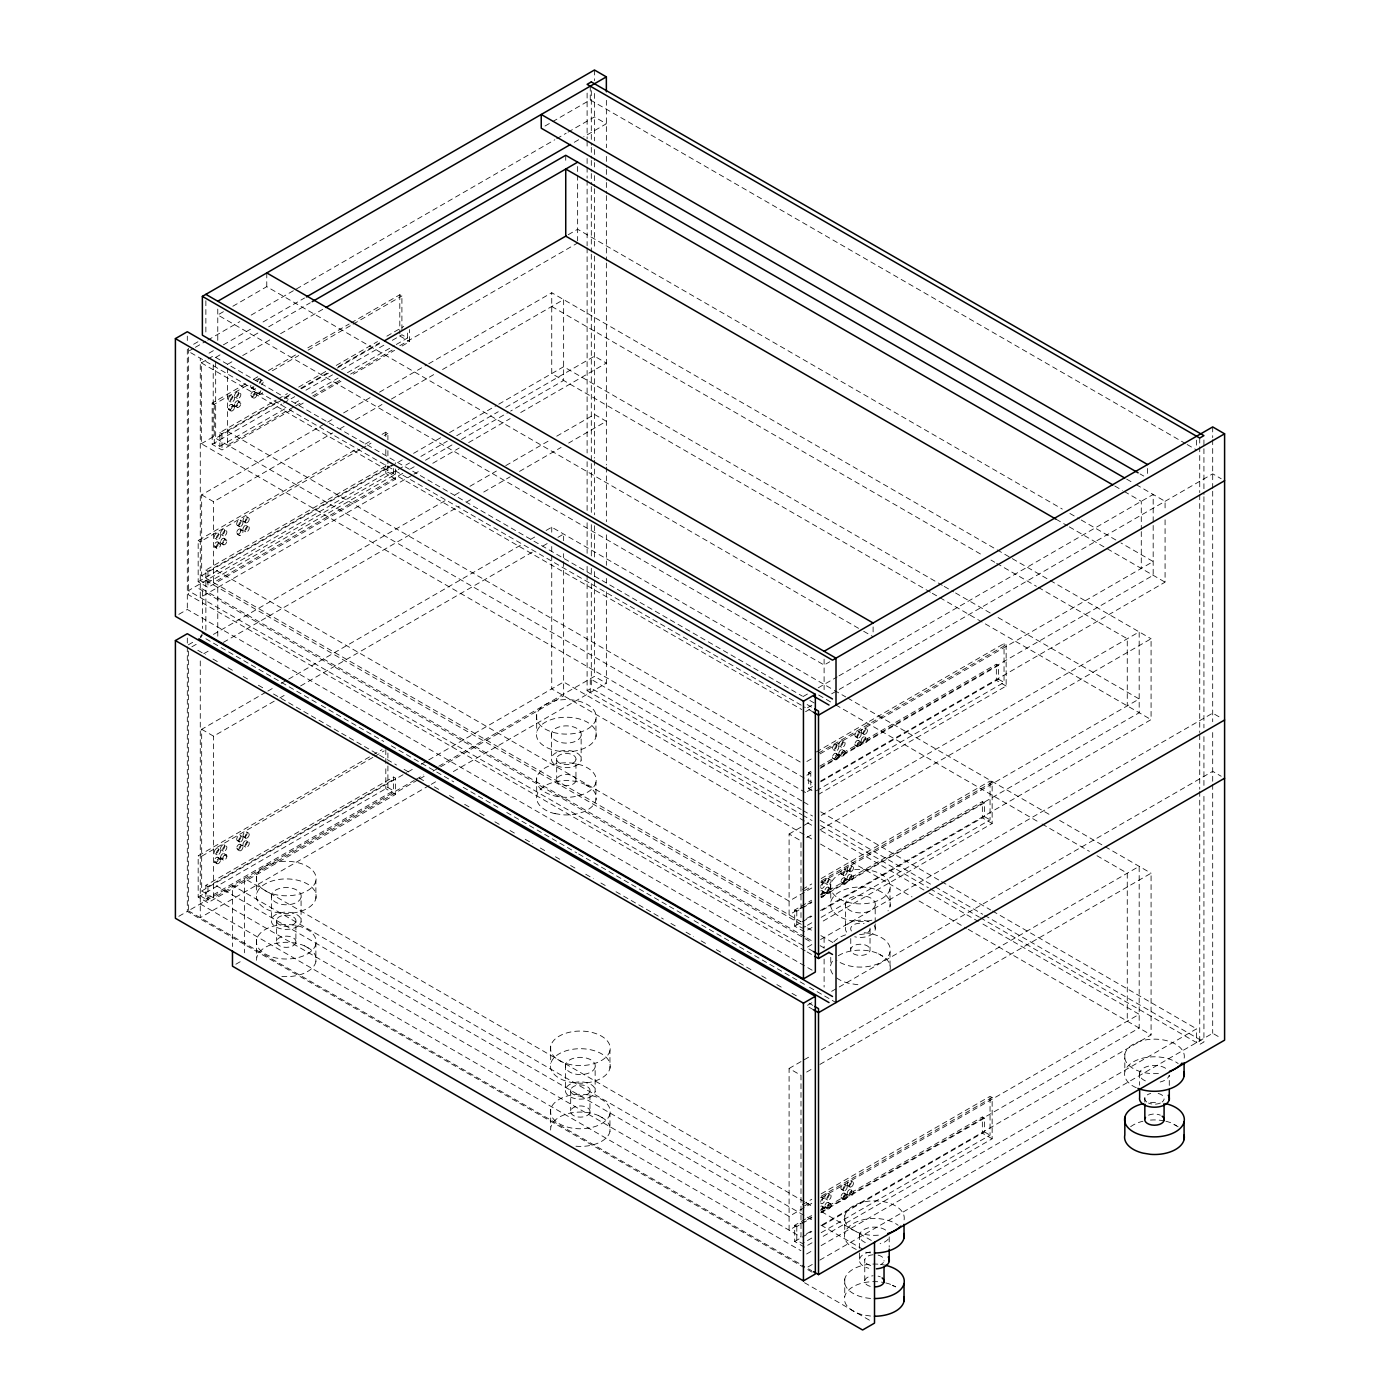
<?xml version="1.0" encoding="UTF-8"?>
<svg xmlns="http://www.w3.org/2000/svg" width="1400" height="1400" viewBox="0 0 1400 1400"><rect width="100%" height="100%" fill="white"/><g stroke="black" fill="none" stroke-linecap="round" stroke-linejoin="round"><path stroke-width="0.75" stroke-dasharray="5 3.75" d="M222.67 543.445L222.722 542.798A2.975 1.715 -60 0 1 224.963 539.613A2.975 1.715 -60 0 1 226.87 540.837L226.818 541.503A2.975 1.715 -60 0 1 224.578 544.67A2.975 1.715 -60 0 1 222.67 543.445L220.57 542.133M236.67 406.017L236.723 405.352A2.975 1.715 -60 0 1 238.963 402.185A2.975 1.715 -60 0 1 240.87 403.392L240.818 404.058A2.975 1.715 -60 0 1 238.578 407.225A2.975 1.715 -60 0 1 236.67 406.017L234.588 404.705M220.57 857.553L220.623 856.887A2.975 1.715 -60 0 1 222.862 853.72A2.975 1.715 -60 0 1 224.77 854.928A2.975 1.715 -60 0 1 226.87 856.153L226.818 856.8A2.975 1.715 -60 0 1 224.578 859.985A2.975 1.715 -60 0 1 222.67 858.76L222.722 858.095A2.975 1.715 -60 0 1 224.963 854.928L224.718 855.593A2.975 1.715 -60 0 1 222.477 858.76A2.975 1.715 -60 0 1 220.57 857.553L222.67 858.655M826.91 892.308L826.962 891.642A2.975 1.715 -60 0 1 829.202 888.475A2.975 1.715 -60 0 1 831.11 889.683L831.058 890.347A2.975 1.715 -60 0 1 828.817 893.532A2.975 1.715 -60 0 1 826.91 892.308L824.81 890.995M838.81 753.655L838.863 752.99A2.975 1.715 -60 0 1 841.102 749.822A2.975 1.715 -60 0 1 843.01 751.03L842.957 751.695A2.975 1.715 -60 0 1 840.718 754.863A2.975 1.715 -60 0 1 838.81 753.655L840.91 754.758M829.01 888.475L828.957 889.14A2.975 1.715 -60 0 1 826.718 892.308A2.975 1.715 -60 0 1 824.81 891.1L824.863 890.435A2.975 1.715 -60 0 1 827.102 887.267A2.975 1.715 -60 0 1 829.01 888.475L831.093 889.788M845.11 752.255L845.058 752.903A2.975 1.715 -60 0 1 842.817 756.087A2.975 1.715 -60 0 1 840.91 754.863L840.962 754.197A2.975 1.715 -60 0 1 843.202 751.03A2.975 1.715 -60 0 1 845.11 752.255L842.992 751.135M829.01 1203.79L828.957 1204.438A2.975 1.715 -60 0 1 826.718 1207.623A2.975 1.715 -60 0 1 824.81 1206.398L824.863 1205.733A2.975 1.715 -60 0 1 827.102 1202.565A2.975 1.715 -60 0 1 829.01 1203.79L831.058 1205.663A2.975 1.715 -60 0 1 828.817 1208.83A2.975 1.715 -60 0 1 826.91 1207.605L826.962 1206.957A2.975 1.715 -60 0 1 829.202 1203.773A2.975 1.715 -60 0 1 831.11 1204.998M223.423 311.692L217.77 314.965L824.11 665.035L829.762 661.762M232.855 306.25L266.77 286.668L861.788 630.192M545.003 126.035L550.673 122.763M552.545 121.678L590.258 99.907L1185.257 443.433M193.62 344.277L198.87 341.233M193.62 348.32L188.352 351.348L805.262 707.508M195.37 347.305L205.87 341.233M207.742 340.148L239.82 321.632M251.142 315.105L294.525 290.062M296.415 288.96L554.837 139.755M556.727 138.67L566.16 133.227M568.05 132.143L594.457 116.9L606.358 123.76L583.712 136.832M209.02 353.168L214.27 350.14M223.423 344.838L251.72 328.51M263.043 321.983L304.535 298.007M574.28 142.275L581.84 137.918M805.543 792.558L201.32 443.713L201.32 362.863L206.412 359.922M208.11 358.942L213.22 356.002L802.305 696.097M215.67 357.402L221.34 354.13M230.807 348.67L259.192 332.29M268.66 326.812L310.275 302.785M227.57 364.28L233.24 361.007M242.707 355.547L271.092 339.15M280.56 333.69L324.082 308.56M291.392 409.902L221.97 449.977L212.17 444.325L212.17 403.095L245.945 383.582M253.453 379.26L259.07 376.005M268.45 370.58L296.608 354.34M307.86 347.83L349.142 324.012M351.015 322.928L399.805 294.752L401.905 295.96L401.905 332.623M212.17 403.095L214.27 404.303L248.045 384.808M255.553 380.467L259.297 378.297M272.44 370.72L298.707 355.547M308.088 350.14L351.243 325.22M353.115 324.135L401.905 295.96M214.27 404.303L214.27 443.1L219.87 446.338L219.87 432.6L276.168 400.102M278.04 399.017L287.42 393.592M298.672 387.1L326.83 370.842M336.21 365.435L377.493 341.6M386.873 336.175L403.76 326.428M201.32 443.713L213.22 436.835L815.553 784.595M219.87 432.6L221.97 433.808L278.267 401.31M285.775 396.97L291.392 393.733M300.773 388.308L327.04 373.135M338.31 366.642L379.592 342.808M282.45 399.7L215.67 438.252L215.67 361.777M284.34 398.615L291.358 394.555M301.368 388.78L329.752 372.382M337.33 368.025L380.852 342.895M568.19 234.727L577.64 229.267L1062.303 509.075M212.17 444.325L281.82 404.11M283.465 403.148L294.735 396.655M305.988 390.145L332.483 374.85M341.635 369.565L385.017 344.523M392.297 340.322L401.905 334.775L407.505 338.012L407.505 332.115M219.87 446.338L287.42 407.348M294.928 403.007L298.672 400.838M311.815 393.26L338.082 378.088M347.463 372.68L394.38 345.59M396.252 344.505L407.505 338.012M293.808 406.892L227.57 445.13L227.57 368.655M295.697 405.79L303.257 401.433M312.725 395.973L341.11 379.575M350.578 374.115L392.192 350.088M399.77 345.713L577.64 243.005M298.9 405.562L304.535 402.308M313.915 396.9L343.928 379.558M353.325 374.15L394.59 350.315M402.098 345.975L409.605 341.652L409.605 329.525M811.808 901.74L789.093 914.847L789.093 833.997L800.992 840.875L800.992 921.725L201.67 575.697L201.67 494.847L332.238 419.475M343.595 412.912L370.072 397.618M379.54 392.158L426.842 364.84M428.75 363.755L551.74 292.74L995.295 548.817M201.67 494.847L213.57 501.725L332.78 432.898M340.358 428.523L344.137 426.335M355.495 419.79L381.99 404.495M391.44 399.017L434.963 373.905M442.54 369.53L563.64 299.6L563.64 380.45L510.668 411.04M395.605 468.983L395.605 479.08L207.97 587.423L198.17 581.753L198.17 540.523L357.665 448.438M365.172 444.115L370.79 440.86M382.06 434.368L385.805 432.197L387.905 433.405L387.905 439.88M359.765 449.662L200.27 541.747L198.17 540.523M361.637 448.577L371.017 443.152M384.16 435.575L387.905 433.405M205.87 630.14L205.87 570.045L385.998 466.043M205.87 570.045L207.97 571.253L395.605 462.91M201.67 575.697L402.255 459.883M413.595 453.338L440.65 437.727M449.558 432.582L496.86 405.265M498.75 404.18L563.64 366.713L942.288 585.322M198.17 581.753L387.905 472.22L393.505 475.44L393.505 467.6M396.392 470.558L188.352 590.66L805.262 946.82M398.265 469.455L409.588 462.927M420.91 456.4L447.317 441.14M456.75 435.697L498.242 411.74M505.785 407.382L594.457 356.195L606.358 363.072L517.702 414.26M393.505 475.44L205.87 583.782L200.27 580.545M402.797 473.323L213.57 582.575L213.57 501.725M410.375 468.948L414.155 466.76M425.512 460.215L451.99 444.92M461.457 439.442L508.76 412.142M412.055 475.248L200.27 597.52L200.27 358.225M413.945 474.162L419.598 470.89M432.81 463.26L459.218 448.017M468.65 442.575L510.142 418.618M178.815 614.355L187.303 609.455L815.343 972.055M188.352 644.822L193.62 641.795M191.87 646.835L197.12 643.808M213.412 634.41L447.317 499.363M454.86 495.005L460.512 491.733M469.945 486.29L496.37 471.048M505.785 465.605L549.185 440.545M556.727 436.188L594.457 414.418L606.358 421.277L568.628 443.065M203.77 653.712L210.77 649.67M223.423 642.355L459.218 506.222M466.76 501.865L470.54 499.695M483.735 492.065L510.142 476.823M519.575 471.38L561.085 447.422M811.808 1217.038L789.093 1230.145L789.093 1068.462L800.992 1075.322L800.992 1237.023L201.67 890.995L201.67 729.312L266 692.16M267.89 691.075L273.578 687.785M281.137 683.428L286.825 680.137M288.715 679.053L523.355 543.585M530.933 539.21L534.712 537.023M546.07 530.477L551.74 527.188L832.475 689.273M201.67 729.312L213.57 736.173L277.9 699.038M279.79 697.935L285.477 694.663M300.615 685.93L535.255 550.445M542.832 546.087L548.503 542.798M557.97 537.337L563.64 534.065L563.64 540.628M200.27 895.86L205.87 899.08L205.87 885.343L393.505 777.017L395.605 778.225L395.605 794.395L207.97 902.72L198.17 897.067L198.17 855.837L370.79 756.175M372.662 755.09L382.06 749.665M372.89 757.383L200.27 857.045L198.17 855.837M374.762 756.298L384.16 750.872M205.87 885.343L207.97 886.55L395.605 778.225M201.67 890.995L406.578 772.695M407.925 771.925L414.155 768.32M421.172 764.278L427.402 760.673M428.75 759.903L563.64 682.01L811.65 825.195M198.17 897.067L387.905 787.517L393.505 790.755L393.505 777.017M205.87 899.08L393.505 790.755M178.815 916.317L187.303 911.417L815.343 1274.017M188.352 651.053L188.352 910.805L414.19 780.43M416.08 779.345L423.658 774.97M438.795 766.22L594.457 676.358L606.358 683.235L606.358 591.553M417.935 779.887L213.57 897.873L213.57 736.173M419.825 778.785L425.512 775.512M433.072 771.137L438.76 767.865M440.65 766.78L563.64 695.765L563.64 553.648M587.108 575.102L587.108 690.707L591.308 688.275L801.185 809.462M429.328 785.435L200.27 917.683L200.27 660.1M431.235 784.332L438.252 780.29M453.355 771.558L606.358 683.235M235.865 964.233L242.672 960.295M803.093 696.553L808.78 693.28M818.23 687.82L837.165 676.9M839.055 675.798L1153.18 494.445L1153.18 575.295L820.137 767.567M811.843 705.25L806.593 708.278L814.712 712.968M831.653 693.822L1212.697 473.83L1221.185 478.73M805.543 711.725L812.35 707.788M816.392 751.94L1004.045 643.597L1006.145 644.822L1006.145 686.053L818.51 794.378M818.51 753.148L1006.145 644.822M806.89 761.477L812.56 758.205M820.137 753.83L1153.18 561.54L1120.998 542.972M811.965 790.615L808.692 788.725L808.692 772.555L812.455 770.385M819.962 766.062L996.345 664.23L998.445 665.438L998.445 679.175L819.962 782.233M806.89 775.215L812.56 771.942M820.19 768.355L998.445 665.438M820.68 781.008L1165.08 582.155L1165.08 518.805M808.692 788.725L812.455 786.555M807.258 791.577L812.35 788.637M816.392 790.755L1004.045 682.413L1004.045 643.597M789.093 833.997L811.808 820.89M821.258 815.43L1139.18 631.89L1139.18 712.74L821.258 896.28M806.68 837.602L812.35 834.312M819.928 829.955L1151.08 638.75L1151.08 719.6L819.928 910.788M802.392 889.385L811.773 883.96M821.17 878.553L990.045 781.043L992.145 782.267L992.145 823.497L821.38 922.075M804.492 890.593L812 886.253M821.38 880.845L992.145 782.267M811.808 887.985L789.093 901.11L213.57 568.82M821.258 882.525L1139.18 698.985L995.295 615.913M812 927.5L804.492 931.822L794.692 926.17L794.692 910L811.58 900.252M820.96 894.827L982.345 801.657L984.445 802.883L984.445 816.62L820.96 910.998M794.692 910L796.793 911.208L811.808 902.545M821.188 897.12L984.445 802.883M806.68 918.435L812.35 915.163M794.692 926.17L811.808 916.283M811.773 922.775L802.392 928.183L796.793 924.962L796.793 911.208M821.17 917.35L990.045 819.858L990.045 781.043M811.843 944.562L806.593 947.59L814.712 952.28M820.61 939.505L1212.697 713.142L1221.185 718.043M811.843 1002.767L806.593 1005.795L812.822 1009.4M831.653 991.34L1212.697 771.347L1221.185 776.247M789.093 1068.462L811.808 1055.355M821.258 1049.877L1139.18 866.337L1139.18 1028.038L821.258 1211.578M806.68 1072.05L812.35 1068.778M819.928 1064.403L1151.08 873.215L1151.08 1034.915L819.928 1226.102M802.392 1204.682L811.773 1199.275M821.17 1193.85L990.045 1096.358L992.145 1097.565L992.145 1138.795L821.38 1237.373M804.492 1205.908L812 1201.568M821.38 1196.142L992.145 1097.565M811.808 1203.3L789.093 1216.408L213.57 884.135M821.258 1197.84L1139.18 1014.3L980.14 922.477M812 1242.797L804.492 1247.138L794.692 1241.467L794.692 1225.297L811.58 1215.55M820.96 1210.142L982.345 1116.972L984.445 1118.18L984.445 1131.918L820.96 1226.312M794.692 1225.297L796.793 1226.523L811.808 1217.842M821.188 1212.435L984.445 1118.18M806.68 1233.75L812.35 1230.477M794.692 1241.467L811.808 1231.597M811.773 1238.072L802.392 1243.498L796.793 1240.26L796.793 1226.523M821.17 1232.665L990.045 1135.155L990.045 1096.358M806.593 1253.998L812.035 1250.865M821.117 1245.615L1196.58 1028.842L1196.58 1042.597M812.262 1264.48L806.593 1267.752L811.702 1270.693M819.822 1260.123L1212.697 1033.288L1221.185 1038.205M980.403 917.77L1199.73 1044.418L1203.93 1041.985L1203.93 795.515M554.977 813.61L562.503 814.782A29.785 17.203 0 0 0 592.253 806.365A29.785 17.203 0 0 0 589.942 787.255L584.447 784.035L588.455 786.345M575.96 1146.18L576.52 1146.267A29.785 17.203 0 0 0 606.27 1137.832A29.785 17.203 0 0 0 603.96 1118.722L598.447 1115.502L602.455 1117.812M870.572 1316.035L863.048 1314.862A29.873 17.255 0 0 1 846.352 1292.812A29.873 17.255 0 0 1 883.977 1282.54M281.855 976.395L282.45 976.483A29.785 17.203 0 0 0 312.2 968.047A29.785 17.203 0 0 0 309.89 948.938L304.377 945.735L308.385 948.045M838.267 955.762A29.873 17.255 0 0 1 878.605 953.75L882.508 956.13M1187.148 444.517L1196.58 449.977M1140.02 473.918L1143.8 476.088M1126.668 479.15L1134.245 483.508M1136.135 484.61L1165.08 501.323L1165.08 510.055M1114.767 486.01L1122.345 490.385M1124.235 491.47L1141.28 501.323L1141.28 529.462M1069.88 513.45L1079.347 518.928M1081.237 520.012L1119.108 541.87M1056.072 519.225L1067.447 525.788M1069.337 526.89L1165.08 582.155M997.185 549.903L1048.303 579.425M1050.193 580.51L1151.08 638.75M551.74 306.477L983.395 555.695M990.955 560.053L994.752 562.24M996.642 563.343L1036.403 586.285M1038.293 587.387L1127.263 638.75L1127.263 705.863M944.178 586.407L953.645 591.867M955.535 592.97L993.405 614.827M930.387 592.183L551.74 373.59L551.74 292.74M932.278 593.285L1151.08 719.6M998.445 679.175L1004.045 682.413M399.805 335.983L409.605 341.652M1006.145 686.053L996.345 680.4L996.345 664.23M863.678 631.278L873.11 636.738M834.365 690.358L845.722 696.92M847.63 698.023L1052.082 816.06M1059.66 820.435L1103.2 845.582M1105.09 846.668L1151.08 873.215M818.685 695.048L833.822 703.798M835.712 704.883L1040.182 822.938M1042.072 824.023L1089.41 851.358M1096.987 855.733L1127.263 873.215L1127.263 1021.16M257.303 381.517A2.87 1.662 -60 0 1 260.505 379.172L262.605 380.38A2.87 1.662 -60 0 1 261.713 384.825M864.745 728.017L866.845 729.225M809.883 700.472L815.553 703.745M861.875 733.005L863.975 734.23M858.428 731.553L860.528 732.76M864.798 736.837A2.975 1.715 -60 0 1 863.852 741.44A2.975 1.715 -60 0 1 861.28 739.952A2.975 1.715 -60 0 1 864.798 736.837L866.898 738.045A2.975 1.715 -60 0 1 865.952 742.648A2.975 1.715 -60 0 1 863.38 741.16A2.975 1.715 -60 0 1 866.898 738.045M807.153 704.55L812.822 707.84M250.915 385.245A2.975 1.715 -60 0 0 251.352 387.905L253.453 389.113M855.593 736.767L857.692 737.975M257.582 393.137L259.7 394.345M861.822 741.983L863.923 743.19M254.293 391.65L256.392 392.858M858.532 740.495L860.633 741.702M254.87 393.05A2.975 1.715 -60 0 1 252.998 396.48A2.975 1.715 -60 0 1 250.74 395.938L250.67 395.342A2.975 1.715 -60 0 1 252.56 391.912A2.975 1.715 -60 0 1 254.818 392.455L256.97 394.205A2.975 1.715 -60 0 1 255.098 397.688A2.975 1.715 -60 0 1 252.84 397.145L252.77 396.55A2.975 1.715 -60 0 1 254.66 393.12A2.975 1.715 -60 0 1 256.918 393.662L256.97 394.257M859.11 741.843L861.21 743.05A2.975 1.715 -60 0 1 859.337 746.55A2.975 1.715 -60 0 1 857.062 746.008L857.01 745.413A2.975 1.715 -60 0 1 858.9 741.983A2.975 1.715 -60 0 1 861.157 742.508L861.21 743.12M201.32 362.863L801.762 709.538M984.445 816.62L990.045 819.858M250.688 395.412L252.787 396.62M395.605 479.08L385.805 473.427L385.805 464.748M854.91 744.188L854.962 744.8A2.975 1.715 -60 0 0 857.238 745.325A2.975 1.715 -60 0 0 859.11 741.895L859.058 741.3A2.975 1.715 -60 0 0 856.782 740.758A2.975 1.715 -60 0 0 854.91 744.188L857.01 745.465M992.145 823.497L982.345 817.827L982.345 801.657M251.248 396.743L253.348 397.95M855.488 745.605L857.587 746.812M238.157 392.035A2.975 1.715 -60 0 1 237.213 396.62A2.975 1.715 -60 0 1 234.64 395.15A2.975 1.715 -60 0 1 238.157 392.035L240.257 393.243A2.975 1.715 -60 0 1 239.312 397.845A2.975 1.715 -60 0 1 236.74 396.358A2.975 1.715 -60 0 1 240.257 393.243M842.398 740.88A2.975 1.715 -60 0 1 841.452 745.483A2.975 1.715 -60 0 1 838.88 743.995A2.975 1.715 -60 0 1 842.398 740.88L844.497 742.087A2.975 1.715 -60 0 1 843.553 746.69A2.975 1.715 -60 0 1 840.98 745.202A2.975 1.715 -60 0 1 844.497 742.087M235.182 397.18L237.282 398.387M839.423 746.025L841.523 747.233M231.858 395.675A2.975 1.715 -60 0 1 230.912 400.277A2.975 1.715 -60 0 1 228.34 398.773A2.975 1.715 -60 0 1 231.858 395.675L233.957 396.882A2.975 1.715 -60 0 1 233.013 401.485A2.975 1.715 -60 0 1 230.44 399.998A2.975 1.715 -60 0 1 233.957 396.882M836.097 744.52A2.975 1.715 -60 0 1 835.153 749.122A2.975 1.715 -60 0 1 832.58 747.635A2.975 1.715 -60 0 1 836.097 744.52L838.197 745.727A2.975 1.715 -60 0 1 837.253 750.33A2.975 1.715 -60 0 1 834.68 748.843A2.975 1.715 -60 0 1 838.197 745.727M238.105 400.89L240.205 402.098M842.327 749.735L844.428 750.96M238.77 402.29L240.87 403.498M228.882 400.803L230.983 402.027M833.122 749.665L835.222 750.872M235.252 406.105L237.352 407.312M839.475 754.95L841.575 756.157M231.98 404.635L234.08 405.86M836.202 753.497L838.303 754.705M232.453 405.93L234.553 407.137M836.692 754.775L838.793 756M228.287 408.328L230.388 409.553M832.51 756.98L832.545 757.61A2.975 1.715 -60 0 0 834.697 758.345A2.975 1.715 -60 0 0 836.692 754.985L836.675 754.355A2.975 1.715 -60 0 0 834.505 753.62A2.975 1.715 -60 0 0 832.51 756.98L834.628 758.398M228.76 409.623L230.86 410.83M833 758.468L835.1 759.692M227.57 431.392L803.093 763.665M808.692 772.555L810.793 773.762L810.793 787.517M801.815 800.923L590.258 678.79L590.258 692.528M803.688 802.008L811.247 806.383M820.697 811.825L939.697 880.53M941.587 881.615L990.692 909.983M992.583 911.067L1196.58 1028.842M803.075 810.548L812.525 816.008M820.102 820.365L933.538 885.867M935.445 886.97L982.712 914.252M984.602 915.355L1203.93 1041.985M587.108 690.707L801.815 814.66M802.655 815.15L812.105 820.61M820.697 825.58L928.358 887.74M930.248 888.825L979.37 917.175M821.117 830.673L927.132 891.87M929.023 892.972L978.25 921.392M811.65 838.95L551.74 688.887L551.74 545.282M820.575 844.095L911.995 896.875M919.012 900.935L966.35 928.252M968.24 929.355L1151.08 1034.915M246.505 516.6L248.605 517.825M850.745 865.462L852.845 866.67M243.635 521.605L245.752 522.812M847.875 870.45L849.975 871.657M240.188 520.135L242.287 521.343M844.428 868.98L846.528 870.205M246.557 525.42A2.975 1.715 -60 0 1 245.612 530.023A2.975 1.715 -60 0 1 243.04 528.535A2.975 1.715 -60 0 1 246.557 525.42L248.657 526.645A2.975 1.715 -60 0 1 247.713 531.247A2.975 1.715 -60 0 1 245.14 529.76A2.975 1.715 -60 0 1 248.657 526.645M850.798 874.282A2.975 1.715 -60 0 1 849.852 878.885A2.975 1.715 -60 0 1 847.28 877.398A2.975 1.715 -60 0 1 850.798 874.282L852.898 875.49A2.975 1.715 -60 0 1 851.952 880.093A2.975 1.715 -60 0 1 849.38 878.605A2.975 1.715 -60 0 1 852.898 875.49M237.352 525.35L239.453 526.558M841.593 874.195L843.692 875.42M243.582 530.565L245.682 531.79M847.822 879.428L849.923 880.635M240.293 529.095L242.392 530.303M844.532 877.94L846.633 879.148M240.87 530.495A2.975 1.715 -60 0 1 238.998 533.925A2.975 1.715 -60 0 1 236.723 533.383L236.67 532.788A2.975 1.715 -60 0 1 238.56 529.358A2.975 1.715 -60 0 1 240.818 529.883L242.97 531.633M845.11 879.34A2.975 1.715 -60 0 1 843.22 882.77A2.975 1.715 -60 0 1 840.962 882.227L840.91 881.633A2.975 1.715 -60 0 1 842.782 878.202A2.975 1.715 -60 0 1 845.058 878.745L847.21 880.495A2.975 1.715 -60 0 1 845.32 883.995A2.975 1.715 -60 0 1 843.062 883.452L843.01 882.858A2.975 1.715 -60 0 1 844.883 879.41A2.975 1.715 -60 0 1 847.157 879.952L847.21 880.548M236.67 532.84L238.822 534.59A2.975 1.715 -60 0 0 241.098 535.133A2.975 1.715 -60 0 0 242.97 531.702L242.918 531.108A2.975 1.715 -60 0 0 240.66 530.565A2.975 1.715 -60 0 0 238.77 533.995M840.91 881.702L843.01 882.91M237.248 534.188L239.348 535.395M841.488 883.032L843.587 884.258M224.157 529.462A2.975 1.715 -60 0 1 223.213 534.065A2.975 1.715 -60 0 1 220.64 532.577A2.975 1.715 -60 0 1 224.157 529.462L226.257 530.688A2.975 1.715 -60 0 1 225.312 535.29A2.975 1.715 -60 0 1 222.74 533.803A2.975 1.715 -60 0 1 226.257 530.688M828.38 878.325A2.975 1.715 -60 0 1 827.452 882.928A2.975 1.715 -60 0 1 824.88 881.44A2.975 1.715 -60 0 1 828.38 878.325L830.497 879.532A2.975 1.715 -60 0 1 829.553 884.135A2.975 1.715 -60 0 1 826.98 882.648A2.975 1.715 -60 0 1 830.497 879.532M221.183 534.608L223.282 535.832M825.423 883.47L827.523 884.678M217.857 533.102A2.975 1.715 -60 0 1 216.912 537.705A2.975 1.715 -60 0 1 214.34 536.218A2.975 1.715 -60 0 1 217.857 533.102L219.957 534.327A2.975 1.715 -60 0 1 219.013 538.93A2.975 1.715 -60 0 1 216.44 537.425A2.975 1.715 -60 0 1 219.957 534.327M822.097 881.965L824.197 883.173M224.088 538.335L226.188 539.543M828.327 887.18L830.428 888.387M224.752 539.718L226.852 540.942M214.883 538.247L216.982 539.455M221.235 543.532L223.335 544.758M825.475 892.395L827.575 893.602M217.963 542.08L220.08 543.288M822.202 890.925L824.303 892.15M218.452 543.375L220.553 544.582A2.975 1.715 -60 0 1 218.575 548.153A2.975 1.715 -60 0 1 216.405 547.4L216.37 546.788A2.975 1.715 -60 0 1 218.365 543.428A2.975 1.715 -60 0 1 220.535 544.163L220.553 544.775M822.692 892.22L824.793 893.428M214.287 545.773L216.388 546.98M214.76 547.067L216.86 548.275M878.517 953.82L884.048 957.005A29.785 17.203 0 0 1 890.032 969.78M1178.1 1126.79L1172.57 1123.587L1176.578 1125.898M205.87 580.545L805.735 926.87M807.625 927.972L811.405 930.16M820.872 935.62L836.01 944.352M804.983 936.898L201.338 588.385L202.37 590.66L202.37 628.495M806.872 938L812.56 941.273M820.12 945.648L823.918 947.835M198.87 588.63L811.965 942.602M805.262 950.863L188.352 594.702L188.352 347.305M807.153 951.947L814.712 956.322M205.87 638.767L249.392 663.88M251.282 664.983L319.41 704.305M321.3 705.407L364.822 730.538M366.713 731.622L383.74 741.457M391.317 745.832L434.84 770.945M436.73 772.048L453.758 781.883M463.225 787.343L499.17 808.097M506.748 812.472L576.765 852.898M578.655 853.983L622.178 879.113M624.067 880.197L667.59 905.328M669.48 906.43L692.195 919.538M694.085 920.623L737.608 945.752M739.497 946.855L807.625 986.178M809.515 987.28L836.01 1002.575M197.82 650.282L205.398 654.657M212.957 659.032L220.535 663.39M228.095 667.765L235.672 672.14M243.233 676.497L250.81 680.872M258.37 685.247L265.947 689.622M273.507 693.98L396.515 764.995M404.092 769.37L411.652 773.745M419.23 778.102L426.79 782.477M434.368 786.852L441.928 791.227M449.505 795.585L457.065 799.96M464.642 804.335L472.202 808.692M479.78 813.067L487.34 817.442M494.918 821.817L502.477 826.175M510.055 830.55L517.615 834.925M525.192 839.282L532.77 843.657M540.33 848.032L547.907 852.407M555.468 856.765L563.045 861.14M570.605 865.515L578.183 869.872M585.742 874.247L593.32 878.622M600.88 882.997L608.457 887.355M616.017 891.73L663.337 919.047M670.898 923.422L678.475 927.78M686.035 932.155L693.613 936.53M701.173 940.887L708.75 945.262M716.31 949.637L723.887 954.012M731.447 958.37L754.163 971.477M761.74 975.852L769.3 980.227M776.878 984.602L784.438 988.96M792.015 993.335L799.575 997.71M809.043 1003.17L812.822 1005.358M984.445 1131.918L990.045 1135.155M395.605 794.395L385.805 788.725L385.805 767.025M992.145 1138.795L982.345 1133.142L982.345 1116.972M246.505 831.915L248.605 833.122M850.745 1180.76L852.845 1181.985M243.635 836.903L245.752 838.11M847.875 1185.765L849.975 1186.972M240.188 835.45L242.287 836.657M844.428 1184.295L846.528 1185.502M246.557 840.735A2.975 1.715 -60 0 1 245.612 845.337A2.975 1.715 -60 0 1 243.04 843.85A2.975 1.715 -60 0 1 246.557 840.735L248.657 841.942A2.975 1.715 -60 0 1 247.713 846.545A2.975 1.715 -60 0 1 245.14 845.058A2.975 1.715 -60 0 1 248.657 841.942M850.798 1189.58A2.975 1.715 -60 0 1 849.852 1194.182A2.975 1.715 -60 0 1 847.28 1192.695A2.975 1.715 -60 0 1 850.798 1189.58L852.898 1190.788A2.975 1.715 -60 0 1 851.952 1195.39A2.975 1.715 -60 0 1 849.38 1193.92A2.975 1.715 -60 0 1 852.898 1190.788M237.352 840.648L239.453 841.872M841.593 1189.51L843.692 1190.717M243.582 845.88L245.682 847.087M847.822 1194.725L849.923 1195.932M240.293 844.392L242.392 845.6M844.532 1193.237L846.633 1194.462M240.87 845.793A2.975 1.715 -60 0 1 238.998 849.222A2.975 1.715 -60 0 1 236.723 848.68L236.67 848.085A2.975 1.715 -60 0 1 238.56 844.655A2.975 1.715 -60 0 1 240.818 845.197L242.97 846.947A2.975 1.715 -60 0 1 241.098 850.447A2.975 1.715 -60 0 1 238.822 849.905L238.77 849.31A2.975 1.715 -60 0 1 240.66 845.863A2.975 1.715 -60 0 1 242.918 846.405L242.97 847M845.11 1194.638A2.975 1.715 -60 0 1 843.22 1198.085A2.975 1.715 -60 0 1 840.962 1197.543L840.91 1196.947A2.975 1.715 -60 0 1 842.782 1193.5A2.975 1.715 -60 0 1 845.058 1194.043L847.21 1195.793A2.975 1.715 -60 0 1 845.32 1199.293A2.975 1.715 -60 0 1 843.062 1198.75L843.01 1198.155A2.975 1.715 -60 0 1 844.883 1194.725A2.975 1.715 -60 0 1 847.157 1195.267L847.21 1195.862M236.67 848.155L238.77 849.363M840.91 1197L843.01 1198.207M237.248 849.485L239.348 850.71M841.488 1198.347L843.587 1199.555M224.157 844.778A2.975 1.715 -60 0 1 223.213 849.38A2.975 1.715 -60 0 1 220.64 847.892A2.975 1.715 -60 0 1 224.157 844.778L226.257 845.985A2.975 1.715 -60 0 1 225.312 850.587A2.975 1.715 -60 0 1 222.74 849.1A2.975 1.715 -60 0 1 226.257 845.985M828.38 1193.623A2.975 1.715 -60 0 1 827.452 1198.225A2.975 1.715 -60 0 1 824.88 1196.737A2.975 1.715 -60 0 1 828.38 1193.623L830.497 1194.83A2.975 1.715 -60 0 1 829.553 1199.432A2.975 1.715 -60 0 1 826.98 1197.945A2.975 1.715 -60 0 1 830.497 1194.83M221.183 849.923L223.282 851.13M825.423 1198.767L827.523 1199.975M217.857 848.418A2.975 1.715 -60 0 1 216.912 853.02A2.975 1.715 -60 0 1 214.34 851.515A2.975 1.715 -60 0 1 217.857 848.418L219.957 849.625A2.975 1.715 -60 0 1 219.013 854.227A2.975 1.715 -60 0 1 216.44 852.74A2.975 1.715 -60 0 1 219.957 849.625M822.097 1197.263L824.197 1198.47M224.088 853.633L226.188 854.84M828.327 1202.477L830.428 1203.703M224.752 855.032L226.852 856.24M214.883 853.562L216.982 854.77M824.81 1206.293L826.91 1207.517M221.235 858.847L223.335 860.055M825.475 1207.693L827.575 1208.9M217.963 857.378L220.08 858.602M822.202 1206.24L824.303 1207.447M218.452 858.673L220.553 859.88M822.692 1207.517L824.793 1208.743M214.287 861.087L216.388 862.295M804.492 1201.865L244.37 878.465L244.37 952.77M806.383 1202.95L812.07 1206.222M821.538 1211.682L874.51 1242.273M214.76 862.365L216.86 863.59M811.528 1219.663L232.47 885.343L232.47 946.523M820.977 1225.123L862.61 1249.15M200.27 903.945L800.94 1250.725M188.352 910.805L804.702 1266.65M804.492 1282.697L870.73 1320.935M1212.697 426.93L1212.697 437.588M1212.697 439.723L1212.697 489.055M1212.697 491.225L1212.697 721.753M1212.697 732.532L1212.697 782.267M1212.697 784.438L1212.697 1033.288M1203.93 439.985L1203.93 446.53M1203.93 448.718L1203.93 494.515M1203.93 496.702L1203.93 727.895M1203.93 736.628L1203.93 786.782M1199.73 438.06L1199.73 444.605M1199.73 446.775L1199.73 492.59M1199.73 494.76L1199.73 732.515M1199.73 734.685L1199.73 789.215M1199.73 791.403L1199.73 1044.418M1196.58 440.16L1196.58 446.058M1169.28 1085.42L1169.28 1075.182A14.945 8.627 0 0 1 1160.197 1082.007M1147.58 468.457L1147.58 476.315M1144.832 1097.862L1144.832 1102.062M1141.28 531.615L1141.28 568.418M1139.635 1072.89L1139.635 1085.175M1124.83 1054.095L1124.83 1071.735M889.997 888.93A29.873 17.255 0 0 1 842.135 900.288A29.873 17.255 0 0 1 849.03 870.678A29.873 17.255 0 0 1 889.997 888.93L890.015 906.57M890.015 952.14L890.015 967.82M889.21 1236.882L889.21 1247.12M875.192 905.415A14.945 8.627 0 0 1 851.27 911.085A14.945 8.627 0 0 1 854.718 896.28A14.945 8.627 0 0 1 875.192 905.415L875.21 921.795M875.21 923.842L875.21 929.967M873.11 626.92L873.11 632.8M870.03 929.565L870.03 950.583A9.713 5.6 0 0 1 854.455 954.275A9.713 5.6 0 0 1 856.695 944.65A9.713 5.6 0 0 1 870.012 950.583M873.093 1254.733A9.713 5.6 0 0 0 864.762 1259.58L864.762 1280.562A9.713 5.6 0 0 0 870.695 1286.495M859.582 1234.59L859.582 1250.953M859.582 1253L859.582 1259.142A14.945 8.627 0 0 0 868.7 1268.278M850.762 938.578L850.762 949.095M845.582 903.105L845.582 927.675M844.76 1215.795L844.76 1233.435M844.76 1279.005L844.76 1296.645M830.76 884.327L830.76 901.967M830.76 957.337L830.76 965.178M824.11 659.137L824.11 689.657M824.11 937.493L824.11 948.273M824.11 959.053L824.11 987.07M609.945 1050.612A29.873 17.255 0 0 1 562.082 1061.97A29.873 17.255 0 0 1 568.977 1032.36A29.873 17.255 0 0 1 609.945 1050.612L609.962 1068.252A29.873 17.255 0 0 1 562.082 1079.61A29.873 17.255 0 0 1 568.977 1050A29.873 17.255 0 0 1 609.945 1068.252M609.945 1113.822A29.873 17.255 0 0 1 562.082 1125.18A29.873 17.255 0 0 1 568.977 1095.57A29.873 17.255 0 0 1 609.945 1113.822L609.962 1131.462M606.358 100.31L606.358 147.7M606.358 156.398L606.358 167.282M606.358 169.452L606.358 180.32M606.358 182.508L606.358 193.375M606.358 195.562L606.358 260.82M606.358 262.99L606.358 464.94M606.358 467.127L606.358 521.692M606.358 534.8L606.358 565.355M606.358 578.445L606.358 582.82M595.945 719.145A29.873 17.255 0 0 1 548.065 730.503A29.873 17.255 0 0 1 554.96 700.892A29.873 17.255 0 0 1 595.945 719.145L595.962 736.785A29.873 17.255 0 0 1 548.065 748.142A29.873 17.255 0 0 1 554.96 718.532A29.873 17.255 0 0 1 595.945 736.785M595.945 782.355A29.873 17.255 0 0 1 548.065 793.712A29.873 17.255 0 0 1 554.96 764.102A29.873 17.255 0 0 1 595.945 782.355L595.962 799.995M595.14 1067.097A14.945 8.627 0 0 1 571.2 1072.785A14.945 8.627 0 0 1 574.648 1057.98A14.945 8.627 0 0 1 595.14 1067.097L595.14 1091.668A14.945 8.627 0 0 1 571.2 1097.337A14.945 8.627 0 0 1 574.648 1082.533A14.945 8.627 0 0 1 595.14 1091.668M594.457 70L594.457 80.657M594.457 93.45L594.457 140.822M594.457 149.52L594.457 160.405M594.457 162.575L594.457 166.933M594.457 175.63L594.457 186.515M594.457 188.685L594.457 247.415M594.457 256.13L594.457 458.062M594.457 460.25L594.457 514.815M594.457 525.735L594.457 558.477M594.457 571.585L594.457 578.13M594.457 580.317L594.457 676.358M591.308 90.65L591.308 145.18M591.308 147.367L591.308 158.27M591.308 160.44L591.308 171.36M591.308 173.53L591.308 184.433M591.308 186.62L591.308 252.053M591.308 254.24L591.308 461.44M591.308 463.627L591.308 513.782M591.308 524.702L591.308 557.41M591.308 568.312L591.308 574.858M591.308 583.59L591.308 688.275M590.258 86.17L590.258 99.907M589.96 1091.265A9.713 5.6 0 0 1 574.403 1094.957A9.713 5.6 0 0 1 576.642 1085.332A9.713 5.6 0 0 1 589.96 1091.265L589.96 1112.283A9.713 5.6 0 0 1 574.403 1115.975A9.713 5.6 0 0 1 576.642 1106.35A9.713 5.6 0 0 1 589.96 1112.283M587.108 93.082L587.108 138.88M587.108 141.067L587.108 149.782M587.108 158.515L587.108 165.06M587.108 167.23L587.108 178.133M587.108 180.32L587.108 245.752M587.108 247.94L587.108 452.97M587.108 461.685L587.108 511.858M587.108 522.76L587.108 553.298M587.108 566.387L587.108 572.933M581.14 735.63A14.945 8.627 0 0 1 557.2 741.317A14.945 8.627 0 0 1 560.648 726.512A14.945 8.627 0 0 1 581.14 735.63L581.14 760.2A14.945 8.627 0 0 1 557.2 765.87A14.945 8.627 0 0 1 560.648 751.065A14.945 8.627 0 0 1 581.14 760.2M577.64 166.495L577.64 240.835M575.942 759.798A9.713 5.6 0 0 1 560.385 763.49A9.713 5.6 0 0 1 562.642 753.865A9.713 5.6 0 0 1 575.942 759.798L575.96 780.815A9.713 5.6 0 0 1 560.385 784.49A9.713 5.6 0 0 1 562.642 774.865A9.713 5.6 0 0 1 575.942 780.798M570.692 1089.778L570.692 1110.778M565.74 155.295L565.74 164.028M565.512 1064.805L565.512 1089.375M556.692 758.293L556.692 779.31M551.74 527.188L551.74 533.75M551.512 733.337L551.512 757.89M550.69 1046.01L550.69 1063.65M550.69 1109.22L550.69 1126.86M536.69 714.543L536.69 732.183M536.69 777.753L536.69 795.392M399.805 294.752L399.805 333.812M387.905 450.66L387.905 463.593M387.905 465.745L387.905 472.22M387.905 753.025L387.905 763.805M387.905 765.957L387.905 787.517M385.805 432.197L385.805 436.537M385.805 449.558L385.805 456.067M385.805 749.665L385.805 764.855M315.875 880.845A29.873 17.255 0 0 1 268.012 892.202A29.873 17.255 0 0 1 274.908 862.593A29.873 17.255 0 0 1 315.875 880.845L315.892 898.485A29.873 17.255 0 0 1 268.012 909.842A29.873 17.255 0 0 1 274.908 880.215A29.873 17.255 0 0 1 315.875 898.467M315.875 944.055A29.873 17.255 0 0 1 268.012 955.413A29.873 17.255 0 0 1 274.908 925.803A29.873 17.255 0 0 1 315.875 944.055L315.892 961.695M301.07 897.33A14.945 8.627 0 0 1 277.13 903A14.945 8.627 0 0 1 280.578 888.195A14.945 8.627 0 0 1 301.07 897.33L301.088 921.882A14.945 8.627 0 0 1 277.13 927.57A14.945 8.627 0 0 1 280.578 912.765A14.945 8.627 0 0 1 301.07 921.882M295.89 921.48A9.713 5.6 0 0 1 280.332 925.172A9.713 5.6 0 0 1 282.572 915.547A9.713 5.6 0 0 1 295.89 921.48L295.89 942.498A9.713 5.6 0 0 1 280.332 946.19A9.713 5.6 0 0 1 282.572 936.565A9.713 5.6 0 0 1 295.89 942.498M276.64 919.993L276.64 941.01M271.442 895.02L271.442 919.59M266.77 272.93L266.77 286.668M256.637 876.242L256.637 893.883M256.637 939.453L256.637 957.092M221.97 433.808L221.97 449.977M217.77 309.067L217.77 341.723M217.77 587.423L217.77 637M213.22 364.735L213.22 436.835M207.97 571.253L207.97 587.423M207.97 886.55L207.97 902.72M205.87 300.738L205.87 332.71M187.303 336.123L187.303 340.48M187.303 349.23L187.303 609.455M187.303 638.085L187.303 644.648M187.303 646.817L187.303 911.417M874.212 925.54A14.945 8.627 0 0 1 870.957 934.92A14.945 8.627 0 0 1 854.7 936.792M846.58 932.102A14.945 8.627 0 0 1 851.305 921.97A14.945 8.627 0 0 1 869.47 921.97M871.885 920.185A29.873 17.255 0 0 1 830.778 906.517A29.873 17.255 0 0 1 864.308 887.163A29.873 17.255 0 0 1 887.968 910.892M836.71 977.953A29.873 17.255 0 0 0 849.048 983.36L856.572 984.567A29.785 17.203 0 0 0 860.475 984.778M832.755 974.05A29.873 17.255 0 0 1 832.72 960.82M864.202 932.733A29.873 17.255 0 0 1 886.288 958.44A29.873 17.255 0 0 1 836.675 960.33M833.91 941.85A29.873 17.255 0 0 1 848.907 933.905M870.03 928.113A9.713 5.6 0 0 1 859.145 934.377M851.41 930.965A9.713 5.6 0 0 1 853.528 924.858A9.713 5.6 0 0 1 864.097 923.632M550.673 1130.062A29.785 17.203 0 0 1 566.702 1114.015A29.785 17.203 0 0 1 598.657 1115.66M555.188 813.733A29.785 17.203 0 0 1 540.61 789.215A29.785 17.203 0 0 1 584.657 784.192M1148.543 1115.17A9.713 5.6 0 0 1 1160.355 1115.17M1158.15 1093.418A9.713 5.6 0 0 1 1162.158 1102.01M1160.373 1103.043A9.713 5.6 0 0 1 1148.56 1103.06M1146.757 1102.01A9.713 5.6 0 0 1 1150.73 1093.435M1145.375 1080.888A14.945 8.627 0 0 1 1143.888 1067.938A14.945 8.627 0 0 1 1166.322 1068.795M1136.293 1087.73A29.873 17.255 0 0 1 1133.335 1061.847A29.873 17.255 0 0 1 1178.17 1063.545M1158.43 1073.502A29.873 17.255 0 0 1 1124.602 1057.175A29.873 17.255 0 0 1 1155.788 1039.168A29.873 17.255 0 0 1 1184.068 1058.697M1130.658 1126.685A29.873 17.255 0 0 1 1142.908 1121.243M1150.45 1120.07A29.873 17.255 0 0 1 1164.047 1120.84M1165.868 1121.243A29.873 17.255 0 0 1 1172.675 1123.517M1150.485 1102.517A29.873 17.255 0 0 1 1158.273 1102.5M864.762 1280.58A9.713 5.6 0 0 1 873.093 1275.75M878.097 1276.118A9.713 5.6 0 0 1 880.303 1276.852M883.365 1262.45A9.713 5.6 0 0 1 880.32 1264.743M870.695 1265.477A9.713 5.6 0 0 1 864.762 1259.58M878.097 1255.118A9.713 5.6 0 0 1 884.012 1261.05M888.178 1239.053A14.945 8.627 0 0 1 880.145 1243.69M865.305 1242.57A14.945 8.627 0 0 1 863.835 1229.638A14.945 8.627 0 0 1 886.253 1230.495M870.572 1252.842A29.873 17.255 0 0 1 863.012 1251.688M856.222 1249.43A29.873 17.255 0 0 1 853.265 1223.53A29.873 17.255 0 0 1 898.118 1225.245M878.378 1235.185A29.873 17.255 0 0 1 844.55 1218.858A29.873 17.255 0 0 1 875.718 1200.868A29.873 17.255 0 0 1 903.998 1220.398M885.815 1282.943A29.873 17.255 0 0 1 892.605 1285.217M870.572 1298.413A29.873 17.255 0 0 1 845.512 1276.888A29.873 17.255 0 0 1 885.78 1265.355M859.582 1259.195A14.945 8.627 0 0 1 872.41 1251.74M256.602 960.278A29.785 17.203 0 0 1 272.632 944.23A29.785 17.203 0 0 1 304.588 945.892M820.61 882.105A2.975 1.715 -60 0 1 822.71 883.312A2.975 1.715 -60 0 1 820.593 886.952M820.733 894.95A2.975 1.715 -60 0 1 822.885 892.115A2.975 1.715 -60 0 1 824.775 893.008L824.793 893.637A2.975 1.715 -60 0 1 823.077 896.805A2.975 1.715 -60 0 1 820.803 896.77M820.68 886.288A2.975 1.715 -60 0 1 823.918 883.067A2.975 1.715 -60 0 1 823.9 887.04A2.975 1.715 -60 0 1 820.68 887.548M820.785 890.907A2.975 1.715 -60 0 1 822.675 891.8L822.692 892.413A2.975 1.715 -60 0 1 820.977 895.597M259.21 383.425A2.87 1.662 -60 0 1 262.605 380.38M262.658 392.63A2.975 1.715 -60 0 1 259.507 394.205A2.975 1.715 -60 0 1 260.12 390.267M253.907 386.697A2.975 1.715 -60 0 1 251.352 387.905M255.5 388.465A2.975 1.715 -60 0 1 253.26 389.007A2.975 1.715 -60 0 1 253.015 386.47M260.505 379.172A2.87 1.662 -60 0 1 260.102 383.092M260.89 390.723A2.975 1.715 -60 0 1 258.02 393.26A2.975 1.715 -60 0 1 257.25 390.39M820.61 1197.403A2.975 1.715 -60 0 1 822.71 1198.627A2.975 1.715 -60 0 1 820.593 1202.267M820.733 1210.265A2.975 1.715 -60 0 1 822.885 1207.43A2.975 1.715 -60 0 1 824.775 1208.322L824.793 1208.935A2.975 1.715 -60 0 1 823.077 1212.12A2.975 1.715 -60 0 1 820.803 1212.068M820.68 1201.585A2.975 1.715 -60 0 1 823.918 1198.365A2.975 1.715 -60 0 1 823.9 1202.337A2.975 1.715 -60 0 1 820.68 1202.845M820.785 1206.205A2.975 1.715 -60 0 1 822.675 1207.097L822.692 1207.727A2.975 1.715 -60 0 1 820.977 1210.895M220.623 541.59L220.57 542.238A2.975 1.715 -60 0 0 222.477 543.462A2.975 1.715 -60 0 0 224.718 540.278L224.77 539.63A2.975 1.715 -60 0 0 222.862 538.405A2.975 1.715 -60 0 0 220.623 541.59M234.623 404.145L234.57 404.793A2.975 1.715 -60 0 0 236.477 406.017A2.975 1.715 -60 0 0 238.718 402.85L238.77 402.185A2.975 1.715 -60 0 0 236.862 400.96A2.975 1.715 -60 0 0 234.623 404.145M895.352 1286.653L892.517 1285.288L896.507 1287.597L895.352 1286.653M838.793 756.192L838.775 755.58A2.975 1.715 -60 0 0 836.605 754.827A2.975 1.715 -60 0 0 834.61 758.205L834.645 758.817A2.975 1.715 -60 0 0 836.798 759.553A2.975 1.715 -60 0 0 838.793 756.192M234.57 407.33L234.535 406.717A2.975 1.715 -60 0 0 232.365 405.983A2.975 1.715 -60 0 0 230.37 409.342L230.405 409.973A2.975 1.715 -60 0 0 232.575 410.707A2.975 1.715 -60 0 0 234.57 407.33M232.47 406.123L232.435 405.51A2.975 1.715 -60 0 0 230.265 404.757A2.975 1.715 -60 0 0 228.27 408.135L228.305 408.748A2.975 1.715 -60 0 0 230.475 409.5A2.975 1.715 -60 0 0 232.47 406.123M218.452 543.567L218.435 542.955A2.975 1.715 -60 0 0 216.265 542.202A2.975 1.715 -60 0 0 214.27 545.58L214.305 546.192A2.975 1.715 -60 0 0 216.457 546.945A2.975 1.715 -60 0 0 218.452 543.567M220.553 860.09L220.535 859.46A2.975 1.715 -60 0 0 218.365 858.725A2.975 1.715 -60 0 0 216.37 862.102L216.405 862.715A2.975 1.715 -60 0 0 218.575 863.45A2.975 1.715 -60 0 0 220.553 860.09M218.452 858.865L218.435 858.253A2.975 1.715 -60 0 0 216.265 857.517A2.975 1.715 -60 0 0 214.27 860.878L214.305 861.508A2.975 1.715 -60 0 0 216.457 862.242A2.975 1.715 -60 0 0 218.452 858.865M849.327 870.293A2.87 1.662 -60 0 0 851.06 865.76A2.87 1.662 -60 0 0 847.543 867.808A2.87 1.662 -60 0 0 849.327 870.293M845.197 875.175A2.975 1.715 -60 0 0 846.878 870.485A2.975 1.715 -60 0 0 843.238 872.76A2.975 1.715 -60 0 0 845.197 875.175M843.097 873.968A2.975 1.715 -60 0 0 844.778 869.278A2.975 1.715 -60 0 0 841.137 871.553A2.975 1.715 -60 0 0 843.097 873.968M851.428 871.517A2.87 1.662 -60 0 0 853.16 866.968A2.87 1.662 -60 0 0 849.642 869.032A2.87 1.662 -60 0 0 851.428 871.517M247.188 522.655A2.87 1.662 -60 0 0 248.938 518.122A2.87 1.662 -60 0 0 245.402 520.17A2.87 1.662 -60 0 0 247.188 522.655M238.858 525.122A2.975 1.715 -60 0 0 240.537 520.415A2.975 1.715 -60 0 0 236.915 522.69A2.975 1.715 -60 0 0 238.858 525.122M240.957 526.33A2.975 1.715 -60 0 0 242.638 521.64A2.975 1.715 -60 0 0 239.015 523.915A2.975 1.715 -60 0 0 240.957 526.33M245.088 521.447A2.87 1.662 -60 0 0 246.838 516.898A2.87 1.662 -60 0 0 243.303 518.962A2.87 1.662 -60 0 0 245.088 521.447M863.327 732.865A2.87 1.662 -60 0 0 865.06 728.315A2.87 1.662 -60 0 0 861.543 730.38A2.87 1.662 -60 0 0 863.327 732.865M859.197 737.747A2.975 1.715 -60 0 0 860.878 733.04A2.975 1.715 -60 0 0 857.255 735.315A2.975 1.715 -60 0 0 859.197 737.747M857.097 736.523A2.975 1.715 -60 0 0 858.778 731.832A2.975 1.715 -60 0 0 855.155 734.108A2.975 1.715 -60 0 0 857.097 736.523M865.428 734.072A2.87 1.662 -60 0 0 867.16 729.523A2.87 1.662 -60 0 0 863.642 731.587A2.87 1.662 -60 0 0 865.428 734.072M849.327 1185.608A2.87 1.662 -60 0 0 851.06 1181.057A2.87 1.662 -60 0 0 847.543 1183.123A2.87 1.662 -60 0 0 849.327 1185.608M845.197 1190.49A2.975 1.715 -60 0 0 846.878 1185.783A2.975 1.715 -60 0 0 843.238 1188.057A2.975 1.715 -60 0 0 845.197 1190.49M843.097 1189.265A2.975 1.715 -60 0 0 844.778 1184.575A2.975 1.715 -60 0 0 841.137 1186.85A2.975 1.715 -60 0 0 843.097 1189.265M851.428 1186.815A2.87 1.662 -60 0 0 853.16 1182.283A2.87 1.662 -60 0 0 849.642 1184.33A2.87 1.662 -60 0 0 851.428 1186.815M247.188 837.97A2.87 1.662 -60 0 0 248.938 833.42A2.87 1.662 -60 0 0 245.402 835.485A2.87 1.662 -60 0 0 247.188 837.97M238.858 840.42A2.975 1.715 -60 0 0 240.537 835.73A2.975 1.715 -60 0 0 236.915 838.005A2.975 1.715 -60 0 0 238.858 840.42M240.957 841.628A2.975 1.715 -60 0 0 242.638 836.938A2.975 1.715 -60 0 0 239.015 839.212A2.975 1.715 -60 0 0 240.957 841.628M245.088 836.745A2.87 1.662 -60 0 0 246.838 832.212A2.87 1.662 -60 0 0 243.303 834.26A2.87 1.662 -60 0 0 245.088 836.745"/><path stroke-width="1.5" d="M201.898 634.988L200.62 637.21M832.51 698.985L202.37 335.178L202.37 296.363L594.457 70L606.358 76.877L606.358 91.788M217.77 301.227L606.358 76.877M175.403 338.608L187.303 331.748L815.343 694.33L815.343 972.055L803.442 978.915L175.403 616.315L175.403 338.608L803.442 701.207L815.343 694.33M306.425 296.922L570.517 144.463M312.183 301.683L565.74 155.295L1124.778 478.048M325.973 307.475L577.64 162.173M384.632 340.707L566.3 235.83M175.403 640.57L187.303 633.71L815.343 996.31L815.343 1274.017L803.442 1280.877L175.403 918.295L175.403 640.57L803.442 1003.17L815.343 996.31M824.11 651.28L1212.697 426.93L1224.597 433.808L1224.597 1040.165L818.51 1274.612L813.4 1271.672M1224.597 433.808L832.51 660.17L202.37 296.363M1224.597 480.707L818.51 715.155L813.4 712.215M1224.597 720.003L818.51 954.467L813.4 951.51M814.712 956.322L818.51 958.51L829.01 952.438M1224.597 778.225L818.51 1012.672L813.4 1009.733M1147.58 464.537L541.24 114.468L541.24 128.205L1138.13 472.815M1112.877 484.925L565.74 169.032L565.74 236.145L1056.072 519.225M266.77 272.93L873.11 622.983M205.87 294.35L836.01 658.157L836.01 705.04M813.872 696.308L829.01 705.04M814.712 708.925L818.51 711.113L818.51 958.51M828.712 952.28L832.51 954.467M202.37 632.695L832.51 996.502M198.87 638.767L829.01 1002.575M814.712 1006.442L818.51 1008.63L818.51 1274.612M1184.085 1062.618L1184.085 1076.337M1184.085 1121.908L1184.085 1139.547M1169.28 1089.515L1169.28 1099.752M1164.082 1103.55L1164.082 1120.368M1144.832 1104.163L1144.832 1118.862M1139.635 1089.27L1139.635 1097.46A14.945 8.627 0 0 0 1156.365 1107.155A14.945 8.627 0 0 0 1168.265 1095.325M1124.83 1117.305L1124.83 1134.945A29.873 17.255 0 0 0 1143.118 1153.145L1150.642 1154.352A29.785 17.203 0 0 0 1184.085 1135.05M904.033 1224.318L904.033 1238.038M904.033 1283.608L904.033 1301.248M889.21 1249.168L889.21 1261.453M884.03 1267.35L884.03 1282.05M874.51 1242.273L874.51 1323.123L862.61 1330L232.47 966.192L232.47 950.898M836.01 944.352L836.01 1002.575M803.442 701.207L803.442 978.915M803.442 1003.17L803.442 1280.877M1162.158 1116.203A9.713 5.6 0 0 1 1161.615 1123.413A9.713 5.6 0 0 1 1149.225 1124.34A9.713 5.6 0 0 1 1145.498 1117.462M1165.832 1103.655A29.873 17.255 0 0 1 1178.205 1130.08A29.873 17.255 0 0 1 1130.797 1130.15A29.873 17.255 0 0 1 1142.96 1103.69M1184.085 1071.84A29.873 17.255 0 0 1 1170.207 1088.693A29.873 17.255 0 0 1 1137.885 1088.395M1182.038 1063.038A29.873 17.255 0 0 1 1169.438 1071.332M882.105 1277.903A9.713 5.6 0 0 1 875.683 1286.862M885.78 1265.355A29.873 17.255 0 0 1 903.717 1284.623A29.873 17.255 0 0 1 874.475 1298.553M888.212 1257.007A14.945 8.627 0 0 1 876.383 1268.837M904.033 1233.523A29.873 17.255 0 0 1 874.475 1252.983M904.015 1296.733A29.785 17.203 0 0 1 874.475 1316.245M900.882 1226.085A29.873 17.255 0 0 1 887.653 1233.557M591.308 81.918L587.108 84.35L1199.73 438.06L1203.93 435.627L591.308 81.918"/></g></svg>
